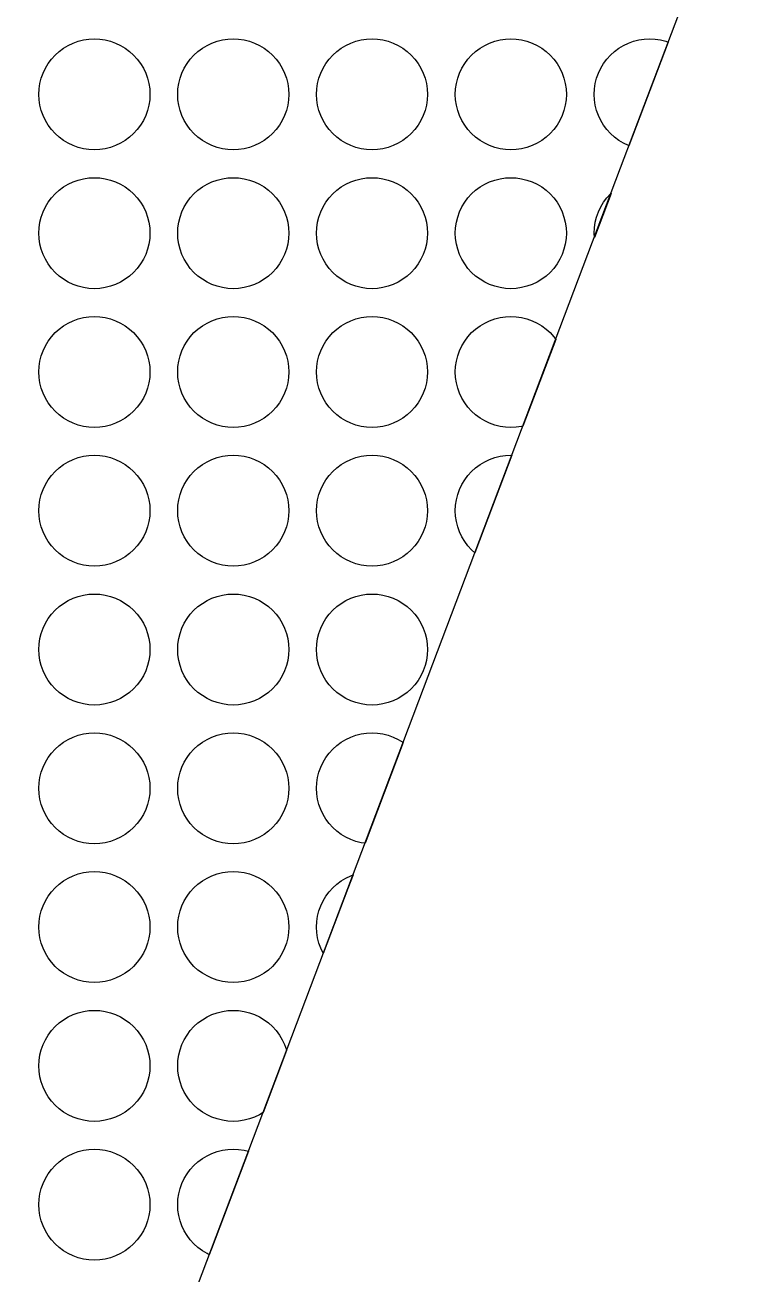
# Model space of a CAD drawing. Header units: millimetres. Extents: x 16 to 138, y -290 to -202.
# Drawn here: x 55.01 to 68.19, y -268.19 to -245.69 of the extents above; entities that cross this region are included whole.
import ezdxf

# ---------------------------------------------------------------- set-up
doc = ezdxf.new("R2010")
doc.units = ezdxf.units.MM
doc.layers.add('background', color=7, linetype='Continuous')
doc.layers.add('outline_2', color=3, linetype='Continuous')

msp = doc.modelspace()

# ---------------------------------------------------------------- linework, layer by layer
at = {"layer": 'background'}
for points in [[(57.255, -246.943), (57.251, -247.041), (57.236, -247.138), (57.212, -247.233), (57.179, -247.325), (57.137, -247.414), (57.087, -247.498), (57.028, -247.577), (56.962, -247.65), (56.89, -247.716), (56.811, -247.774), (56.727, -247.824), (56.638, -247.866), (56.546, -247.899), (56.45, -247.923), (56.353, -247.938), (56.255, -247.943), (56.157, -247.938), (56.06, -247.923), (55.965, -247.899), (55.873, -247.866), (55.784, -247.824), (55.7, -247.774), (55.621, -247.716), (55.548, -247.65), (55.482, -247.577), (55.424, -247.498), (55.373, -247.414), (55.331, -247.325), (55.298, -247.233), (55.275, -247.138), (55.26, -247.041), (55.255, -246.943), (55.26, -246.845), (55.275, -246.747), (55.298, -246.652), (55.331, -246.56), (55.373, -246.471), (55.424, -246.387), (55.482, -246.308), (55.548, -246.235), (55.621, -246.17), (55.7, -246.111), (55.784, -246.061), (55.873, -246.019), (55.965, -245.986), (56.06, -245.962), (56.157, -245.947), (56.255, -245.943), (56.353, -245.947), (56.45, -245.962), (56.546, -245.986), (56.638, -246.019), (56.727, -246.061), (56.811, -246.111), (56.89, -246.17), (56.962, -246.235), (57.028, -246.308), (57.087, -246.387), (57.137, -246.471), (57.179, -246.56), (57.212, -246.652), (57.236, -246.747), (57.251, -246.845)], [(59.755, -246.943), (59.751, -247.041), (59.736, -247.138), (59.712, -247.233), (59.679, -247.325), (59.637, -247.414), (59.587, -247.498), (59.528, -247.577), (59.462, -247.65), (59.39, -247.716), (59.311, -247.774), (59.227, -247.824), (59.138, -247.866), (59.046, -247.899), (58.95, -247.923), (58.853, -247.938), (58.755, -247.943), (58.657, -247.938), (58.56, -247.923), (58.465, -247.899), (58.373, -247.866), (58.284, -247.824), (58.2, -247.774), (58.121, -247.716), (58.048, -247.65), (57.982, -247.577), (57.924, -247.498), (57.873, -247.414), (57.831, -247.325), (57.798, -247.233), (57.775, -247.138), (57.76, -247.041), (57.755, -246.943), (57.76, -246.845), (57.775, -246.747), (57.798, -246.652), (57.831, -246.56), (57.873, -246.471), (57.924, -246.387), (57.982, -246.308), (58.048, -246.235), (58.121, -246.17), (58.2, -246.111), (58.284, -246.061), (58.373, -246.019), (58.465, -245.986), (58.56, -245.962), (58.657, -245.947), (58.755, -245.943), (58.853, -245.947), (58.95, -245.962), (59.046, -245.986), (59.138, -246.019), (59.227, -246.061), (59.311, -246.111), (59.39, -246.17), (59.462, -246.235), (59.528, -246.308), (59.587, -246.387), (59.637, -246.471), (59.679, -246.56), (59.712, -246.652), (59.736, -246.747), (59.751, -246.845)], [(62.255, -246.943), (62.251, -247.041), (62.236, -247.138), (62.212, -247.233), (62.179, -247.325), (62.137, -247.414), (62.087, -247.498), (62.028, -247.577), (61.962, -247.65), (61.89, -247.716), (61.811, -247.774), (61.727, -247.824), (61.638, -247.866), (61.546, -247.899), (61.45, -247.923), (61.353, -247.938), (61.255, -247.943), (61.157, -247.938), (61.06, -247.923), (60.965, -247.899), (60.873, -247.866), (60.784, -247.824), (60.7, -247.774), (60.621, -247.716), (60.548, -247.65), (60.482, -247.577), (60.424, -247.498), (60.373, -247.414), (60.331, -247.325), (60.298, -247.233), (60.275, -247.138), (60.26, -247.041), (60.255, -246.943), (60.26, -246.845), (60.275, -246.747), (60.298, -246.652), (60.331, -246.56), (60.373, -246.471), (60.424, -246.387), (60.482, -246.308), (60.548, -246.235), (60.621, -246.17), (60.7, -246.111), (60.784, -246.061), (60.873, -246.019), (60.965, -245.986), (61.06, -245.962), (61.157, -245.947), (61.255, -245.943), (61.353, -245.947), (61.45, -245.962), (61.546, -245.986), (61.638, -246.019), (61.727, -246.061), (61.811, -246.111), (61.89, -246.17), (61.962, -246.235), (62.028, -246.308), (62.087, -246.387), (62.137, -246.471), (62.179, -246.56), (62.212, -246.652), (62.236, -246.747), (62.251, -246.845)], [(64.755, -246.943), (64.751, -247.041), (64.736, -247.138), (64.712, -247.233), (64.679, -247.325), (64.637, -247.414), (64.587, -247.498), (64.528, -247.577), (64.462, -247.65), (64.39, -247.716), (64.311, -247.774), (64.227, -247.824), (64.138, -247.866), (64.046, -247.899), (63.95, -247.923), (63.853, -247.938), (63.755, -247.943), (63.657, -247.938), (63.56, -247.923), (63.465, -247.899), (63.373, -247.866), (63.284, -247.824), (63.2, -247.774), (63.121, -247.716), (63.048, -247.65), (62.982, -247.577), (62.924, -247.498), (62.873, -247.414), (62.831, -247.325), (62.798, -247.233), (62.775, -247.138), (62.76, -247.041), (62.755, -246.943), (62.76, -246.845), (62.775, -246.747), (62.798, -246.652), (62.831, -246.56), (62.873, -246.471), (62.924, -246.387), (62.982, -246.308), (63.048, -246.235), (63.121, -246.17), (63.2, -246.111), (63.284, -246.061), (63.373, -246.019), (63.465, -245.986), (63.56, -245.962), (63.657, -245.947), (63.755, -245.943), (63.853, -245.947), (63.95, -245.962), (64.046, -245.986), (64.138, -246.019), (64.227, -246.061), (64.311, -246.111), (64.39, -246.17), (64.462, -246.235), (64.528, -246.308), (64.587, -246.387), (64.637, -246.471), (64.679, -246.56), (64.712, -246.652), (64.736, -246.747), (64.751, -246.845)], [(65.883, -247.87), (65.873, -247.866), (65.784, -247.824), (65.7, -247.774), (65.621, -247.716), (65.548, -247.65), (65.482, -247.577), (65.424, -247.498), (65.373, -247.414), (65.331, -247.325), (65.298, -247.233), (65.275, -247.138), (65.26, -247.041), (65.255, -246.943), (65.26, -246.845), (65.275, -246.747), (65.298, -246.652), (65.331, -246.56), (65.373, -246.471), (65.424, -246.387), (65.482, -246.308), (65.548, -246.235), (65.621, -246.17), (65.7, -246.111), (65.784, -246.061), (65.873, -246.019), (65.965, -245.986), (66.06, -245.962), (66.157, -245.947), (66.255, -245.943), (66.353, -245.947), (66.45, -245.962), (66.546, -245.986), (66.59, -246.001)], [(57.255, -249.443), (57.251, -249.541), (57.236, -249.638), (57.212, -249.733), (57.179, -249.825), (57.137, -249.914), (57.087, -249.998), (57.028, -250.077), (56.962, -250.15), (56.89, -250.216), (56.811, -250.274), (56.727, -250.324), (56.638, -250.366), (56.546, -250.399), (56.45, -250.423), (56.353, -250.438), (56.255, -250.443), (56.157, -250.438), (56.06, -250.423), (55.965, -250.399), (55.873, -250.366), (55.784, -250.324), (55.7, -250.274), (55.621, -250.216), (55.548, -250.15), (55.482, -250.077), (55.424, -249.998), (55.373, -249.914), (55.331, -249.825), (55.298, -249.733), (55.275, -249.638), (55.26, -249.541), (55.255, -249.443), (55.26, -249.345), (55.275, -249.247), (55.298, -249.152), (55.331, -249.06), (55.373, -248.971), (55.424, -248.887), (55.482, -248.808), (55.548, -248.735), (55.621, -248.67), (55.7, -248.611), (55.784, -248.561), (55.873, -248.519), (55.965, -248.486), (56.06, -248.462), (56.157, -248.447), (56.255, -248.443), (56.353, -248.447), (56.45, -248.462), (56.546, -248.486), (56.638, -248.519), (56.727, -248.561), (56.811, -248.611), (56.89, -248.67), (56.962, -248.735), (57.028, -248.808), (57.087, -248.887), (57.137, -248.971), (57.179, -249.06), (57.212, -249.152), (57.236, -249.247), (57.251, -249.345)], [(59.755, -249.443), (59.751, -249.541), (59.736, -249.638), (59.712, -249.733), (59.679, -249.825), (59.637, -249.914), (59.587, -249.998), (59.528, -250.077), (59.462, -250.15), (59.39, -250.216), (59.311, -250.274), (59.227, -250.324), (59.138, -250.366), (59.046, -250.399), (58.95, -250.423), (58.853, -250.438), (58.755, -250.443), (58.657, -250.438), (58.56, -250.423), (58.465, -250.399), (58.373, -250.366), (58.284, -250.324), (58.2, -250.274), (58.121, -250.216), (58.048, -250.15), (57.982, -250.077), (57.924, -249.998), (57.873, -249.914), (57.831, -249.825), (57.798, -249.733), (57.775, -249.638), (57.76, -249.541), (57.755, -249.443), (57.76, -249.345), (57.775, -249.247), (57.798, -249.152), (57.831, -249.06), (57.873, -248.971), (57.924, -248.887), (57.982, -248.808), (58.048, -248.735), (58.121, -248.67), (58.2, -248.611), (58.284, -248.561), (58.373, -248.519), (58.465, -248.486), (58.56, -248.462), (58.657, -248.447), (58.755, -248.443), (58.853, -248.447), (58.95, -248.462), (59.046, -248.486), (59.138, -248.519), (59.227, -248.561), (59.311, -248.611), (59.39, -248.67), (59.462, -248.735), (59.528, -248.808), (59.587, -248.887), (59.637, -248.971), (59.679, -249.06), (59.712, -249.152), (59.736, -249.247), (59.751, -249.345)], [(62.255, -249.443), (62.251, -249.541), (62.236, -249.638), (62.212, -249.733), (62.179, -249.825), (62.137, -249.914), (62.087, -249.998), (62.028, -250.077), (61.962, -250.15), (61.89, -250.216), (61.811, -250.274), (61.727, -250.324), (61.638, -250.366), (61.546, -250.399), (61.45, -250.423), (61.353, -250.438), (61.255, -250.443), (61.157, -250.438), (61.06, -250.423), (60.965, -250.399), (60.873, -250.366), (60.784, -250.324), (60.7, -250.274), (60.621, -250.216), (60.548, -250.15), (60.482, -250.077), (60.424, -249.998), (60.373, -249.914), (60.331, -249.825), (60.298, -249.733), (60.275, -249.638), (60.26, -249.541), (60.255, -249.443), (60.26, -249.345), (60.275, -249.247), (60.298, -249.152), (60.331, -249.06), (60.373, -248.971), (60.424, -248.887), (60.482, -248.808), (60.548, -248.735), (60.621, -248.67), (60.7, -248.611), (60.784, -248.561), (60.873, -248.519), (60.965, -248.486), (61.06, -248.462), (61.157, -248.447), (61.255, -248.443), (61.353, -248.447), (61.45, -248.462), (61.546, -248.486), (61.638, -248.519), (61.727, -248.561), (61.811, -248.611), (61.89, -248.67), (61.962, -248.735), (62.028, -248.808), (62.087, -248.887), (62.137, -248.971), (62.179, -249.06), (62.212, -249.152), (62.236, -249.247), (62.251, -249.345)], [(64.755, -249.443), (64.751, -249.541), (64.736, -249.638), (64.712, -249.733), (64.679, -249.825), (64.637, -249.914), (64.587, -249.998), (64.528, -250.077), (64.462, -250.15), (64.39, -250.216), (64.311, -250.274), (64.227, -250.324), (64.138, -250.366), (64.046, -250.399), (63.95, -250.423), (63.853, -250.438), (63.755, -250.443), (63.657, -250.438), (63.56, -250.423), (63.465, -250.399), (63.373, -250.366), (63.284, -250.324), (63.2, -250.274), (63.121, -250.216), (63.048, -250.15), (62.982, -250.077), (62.924, -249.998), (62.873, -249.914), (62.831, -249.825), (62.798, -249.733), (62.775, -249.638), (62.76, -249.541), (62.755, -249.443), (62.76, -249.345), (62.775, -249.247), (62.798, -249.152), (62.831, -249.06), (62.873, -248.971), (62.924, -248.887), (62.982, -248.808), (63.048, -248.735), (63.121, -248.67), (63.2, -248.611), (63.284, -248.561), (63.373, -248.519), (63.465, -248.486), (63.56, -248.462), (63.657, -248.447), (63.755, -248.443), (63.853, -248.447), (63.95, -248.462), (64.046, -248.486), (64.138, -248.519), (64.227, -248.561), (64.311, -248.611), (64.39, -248.67), (64.462, -248.735), (64.528, -248.808), (64.587, -248.887), (64.637, -248.971), (64.679, -249.06), (64.712, -249.152), (64.736, -249.247), (64.751, -249.345)], [(65.259, -249.518), (65.255, -249.443), (65.26, -249.345), (65.275, -249.247), (65.298, -249.152), (65.331, -249.06), (65.373, -248.971), (65.424, -248.887), (65.482, -248.808), (65.548, -248.735), (65.559, -248.726)], [(57.255, -251.943), (57.251, -252.041), (57.236, -252.138), (57.212, -252.233), (57.179, -252.325), (57.137, -252.414), (57.087, -252.498), (57.028, -252.577), (56.962, -252.65), (56.89, -252.716), (56.811, -252.774), (56.727, -252.824), (56.638, -252.866), (56.546, -252.899), (56.45, -252.923), (56.353, -252.938), (56.255, -252.943), (56.157, -252.938), (56.06, -252.923), (55.965, -252.899), (55.873, -252.866), (55.784, -252.824), (55.7, -252.774), (55.621, -252.716), (55.548, -252.65), (55.482, -252.577), (55.424, -252.498), (55.373, -252.414), (55.331, -252.325), (55.298, -252.233), (55.275, -252.138), (55.26, -252.041), (55.255, -251.943), (55.26, -251.845), (55.275, -251.747), (55.298, -251.652), (55.331, -251.56), (55.373, -251.471), (55.424, -251.387), (55.482, -251.308), (55.548, -251.235), (55.621, -251.17), (55.7, -251.111), (55.784, -251.061), (55.873, -251.019), (55.965, -250.986), (56.06, -250.962), (56.157, -250.947), (56.255, -250.943), (56.353, -250.947), (56.45, -250.962), (56.546, -250.986), (56.638, -251.019), (56.727, -251.061), (56.811, -251.111), (56.89, -251.17), (56.962, -251.235), (57.028, -251.308), (57.087, -251.387), (57.137, -251.471), (57.179, -251.56), (57.212, -251.652), (57.236, -251.747), (57.251, -251.845)], [(59.755, -251.943), (59.751, -252.041), (59.736, -252.138), (59.712, -252.233), (59.679, -252.325), (59.637, -252.414), (59.587, -252.498), (59.528, -252.577), (59.462, -252.65), (59.39, -252.716), (59.311, -252.774), (59.227, -252.824), (59.138, -252.866), (59.046, -252.899), (58.95, -252.923), (58.853, -252.938), (58.755, -252.943), (58.657, -252.938), (58.56, -252.923), (58.465, -252.899), (58.373, -252.866), (58.284, -252.824), (58.2, -252.774), (58.121, -252.716), (58.048, -252.65), (57.982, -252.577), (57.924, -252.498), (57.873, -252.414), (57.831, -252.325), (57.798, -252.233), (57.775, -252.138), (57.76, -252.041), (57.755, -251.943), (57.76, -251.845), (57.775, -251.747), (57.798, -251.652), (57.831, -251.56), (57.873, -251.471), (57.924, -251.387), (57.982, -251.308), (58.048, -251.235), (58.121, -251.17), (58.2, -251.111), (58.284, -251.061), (58.373, -251.019), (58.465, -250.986), (58.56, -250.962), (58.657, -250.947), (58.755, -250.943), (58.853, -250.947), (58.95, -250.962), (59.046, -250.986), (59.138, -251.019), (59.227, -251.061), (59.311, -251.111), (59.39, -251.17), (59.462, -251.235), (59.528, -251.308), (59.587, -251.387), (59.637, -251.471), (59.679, -251.56), (59.712, -251.652), (59.736, -251.747), (59.751, -251.845)], [(62.255, -251.943), (62.251, -252.041), (62.236, -252.138), (62.212, -252.233), (62.179, -252.325), (62.137, -252.414), (62.087, -252.498), (62.028, -252.577), (61.962, -252.65), (61.89, -252.716), (61.811, -252.774), (61.727, -252.824), (61.638, -252.866), (61.546, -252.899), (61.45, -252.923), (61.353, -252.938), (61.255, -252.943), (61.157, -252.938), (61.06, -252.923), (60.965, -252.899), (60.873, -252.866), (60.784, -252.824), (60.7, -252.774), (60.621, -252.716), (60.548, -252.65), (60.482, -252.577), (60.424, -252.498), (60.373, -252.414), (60.331, -252.325), (60.298, -252.233), (60.275, -252.138), (60.26, -252.041), (60.255, -251.943), (60.26, -251.845), (60.275, -251.747), (60.298, -251.652), (60.331, -251.56), (60.373, -251.471), (60.424, -251.387), (60.482, -251.308), (60.548, -251.235), (60.621, -251.17), (60.7, -251.111), (60.784, -251.061), (60.873, -251.019), (60.965, -250.986), (61.06, -250.962), (61.157, -250.947), (61.255, -250.943), (61.353, -250.947), (61.45, -250.962), (61.546, -250.986), (61.638, -251.019), (61.727, -251.061), (61.811, -251.111), (61.89, -251.17), (61.962, -251.235), (62.028, -251.308), (62.087, -251.387), (62.137, -251.471), (62.179, -251.56), (62.212, -251.652), (62.236, -251.747), (62.251, -251.845)], [(63.973, -252.918), (63.95, -252.923), (63.853, -252.938), (63.755, -252.943), (63.657, -252.938), (63.56, -252.923), (63.465, -252.899), (63.373, -252.866), (63.284, -252.824), (63.2, -252.774), (63.121, -252.716), (63.048, -252.65), (62.982, -252.577), (62.924, -252.498), (62.873, -252.414), (62.831, -252.325), (62.798, -252.233), (62.775, -252.138), (62.76, -252.041), (62.755, -251.943), (62.76, -251.845), (62.775, -251.747), (62.798, -251.652), (62.831, -251.56), (62.873, -251.471), (62.924, -251.387), (62.982, -251.308), (63.048, -251.235), (63.121, -251.17), (63.2, -251.111), (63.284, -251.061), (63.373, -251.019), (63.465, -250.986), (63.56, -250.962), (63.657, -250.947), (63.755, -250.943), (63.853, -250.947), (63.95, -250.962), (64.046, -250.986), (64.138, -251.019), (64.227, -251.061), (64.311, -251.111), (64.39, -251.17), (64.462, -251.235), (64.528, -251.308), (64.564, -251.356)], [(57.255, -254.443), (57.251, -254.541), (57.236, -254.638), (57.212, -254.733), (57.179, -254.825), (57.137, -254.914), (57.087, -254.998), (57.028, -255.077), (56.962, -255.15), (56.89, -255.216), (56.811, -255.274), (56.727, -255.324), (56.638, -255.366), (56.546, -255.399), (56.45, -255.423), (56.353, -255.438), (56.255, -255.443), (56.157, -255.438), (56.06, -255.423), (55.965, -255.399), (55.873, -255.366), (55.784, -255.324), (55.7, -255.274), (55.621, -255.216), (55.548, -255.15), (55.482, -255.077), (55.424, -254.998), (55.373, -254.914), (55.331, -254.825), (55.298, -254.733), (55.275, -254.638), (55.26, -254.541), (55.255, -254.443), (55.26, -254.345), (55.275, -254.247), (55.298, -254.152), (55.331, -254.06), (55.373, -253.971), (55.424, -253.887), (55.482, -253.808), (55.548, -253.735), (55.621, -253.67), (55.7, -253.611), (55.784, -253.561), (55.873, -253.519), (55.965, -253.486), (56.06, -253.462), (56.157, -253.447), (56.255, -253.443), (56.353, -253.447), (56.45, -253.462), (56.546, -253.486), (56.638, -253.519), (56.727, -253.561), (56.811, -253.611), (56.89, -253.67), (56.962, -253.735), (57.028, -253.808), (57.087, -253.887), (57.137, -253.971), (57.179, -254.06), (57.212, -254.152), (57.236, -254.247), (57.251, -254.345)], [(59.755, -254.443), (59.751, -254.541), (59.736, -254.638), (59.712, -254.733), (59.679, -254.825), (59.637, -254.914), (59.587, -254.998), (59.528, -255.077), (59.462, -255.15), (59.39, -255.216), (59.311, -255.274), (59.227, -255.324), (59.138, -255.366), (59.046, -255.399), (58.95, -255.423), (58.853, -255.438), (58.755, -255.443), (58.657, -255.438), (58.56, -255.423), (58.465, -255.399), (58.373, -255.366), (58.284, -255.324), (58.2, -255.274), (58.121, -255.216), (58.048, -255.15), (57.982, -255.077), (57.924, -254.998), (57.873, -254.914), (57.831, -254.825), (57.798, -254.733), (57.775, -254.638), (57.76, -254.541), (57.755, -254.443), (57.76, -254.345), (57.775, -254.247), (57.798, -254.152), (57.831, -254.06), (57.873, -253.971), (57.924, -253.887), (57.982, -253.808), (58.048, -253.735), (58.121, -253.67), (58.2, -253.611), (58.284, -253.561), (58.373, -253.519), (58.465, -253.486), (58.56, -253.462), (58.657, -253.447), (58.755, -253.443), (58.853, -253.447), (58.95, -253.462), (59.046, -253.486), (59.138, -253.519), (59.227, -253.561), (59.311, -253.611), (59.39, -253.67), (59.462, -253.735), (59.528, -253.808), (59.587, -253.887), (59.637, -253.971), (59.679, -254.06), (59.712, -254.152), (59.736, -254.247), (59.751, -254.345)], [(62.255, -254.443), (62.251, -254.541), (62.236, -254.638), (62.212, -254.733), (62.179, -254.825), (62.137, -254.914), (62.087, -254.998), (62.028, -255.077), (61.962, -255.15), (61.89, -255.216), (61.811, -255.274), (61.727, -255.324), (61.638, -255.366), (61.546, -255.399), (61.45, -255.423), (61.353, -255.438), (61.255, -255.443), (61.157, -255.438), (61.06, -255.423), (60.965, -255.399), (60.873, -255.366), (60.784, -255.324), (60.7, -255.274), (60.621, -255.216), (60.548, -255.15), (60.482, -255.077), (60.424, -254.998), (60.373, -254.914), (60.331, -254.825), (60.298, -254.733), (60.275, -254.638), (60.26, -254.541), (60.255, -254.443), (60.26, -254.345), (60.275, -254.247), (60.298, -254.152), (60.331, -254.06), (60.373, -253.971), (60.424, -253.887), (60.482, -253.808), (60.548, -253.735), (60.621, -253.67), (60.7, -253.611), (60.784, -253.561), (60.873, -253.519), (60.965, -253.486), (61.06, -253.462), (61.157, -253.447), (61.255, -253.443), (61.353, -253.447), (61.45, -253.462), (61.546, -253.486), (61.638, -253.519), (61.727, -253.561), (61.811, -253.611), (61.89, -253.67), (61.962, -253.735), (62.028, -253.808), (62.087, -253.887), (62.137, -253.971), (62.179, -254.06), (62.212, -254.152), (62.236, -254.247), (62.251, -254.345)], [(63.277, -254.757), (63.108, -255.204), (63.048, -255.15), (62.982, -255.077), (62.924, -254.998), (62.873, -254.914), (62.831, -254.825), (62.798, -254.733), (62.775, -254.638), (62.76, -254.541), (62.755, -254.443), (62.76, -254.345), (62.775, -254.247), (62.798, -254.152), (62.831, -254.06), (62.873, -253.971), (62.924, -253.887), (62.982, -253.808), (63.048, -253.735), (63.121, -253.67), (63.2, -253.611), (63.284, -253.561), (63.373, -253.519), (63.465, -253.486), (63.56, -253.462), (63.657, -253.447), (63.755, -253.443), (63.774, -253.443)], [(57.255, -256.943), (57.251, -257.041), (57.236, -257.138), (57.212, -257.233), (57.179, -257.325), (57.137, -257.414), (57.087, -257.498), (57.028, -257.577), (56.962, -257.65), (56.89, -257.716), (56.811, -257.774), (56.727, -257.824), (56.638, -257.866), (56.546, -257.899), (56.45, -257.923), (56.353, -257.938), (56.255, -257.943), (56.157, -257.938), (56.06, -257.923), (55.965, -257.899), (55.873, -257.866), (55.784, -257.824), (55.7, -257.774), (55.621, -257.716), (55.548, -257.65), (55.482, -257.577), (55.424, -257.498), (55.373, -257.414), (55.331, -257.325), (55.298, -257.233), (55.275, -257.138), (55.26, -257.041), (55.255, -256.943), (55.26, -256.845), (55.275, -256.747), (55.298, -256.652), (55.331, -256.56), (55.373, -256.471), (55.424, -256.387), (55.482, -256.308), (55.548, -256.235), (55.621, -256.17), (55.7, -256.111), (55.784, -256.061), (55.873, -256.019), (55.965, -255.986), (56.06, -255.962), (56.157, -255.947), (56.255, -255.943), (56.353, -255.947), (56.45, -255.962), (56.546, -255.986), (56.638, -256.019), (56.727, -256.061), (56.811, -256.111), (56.89, -256.17), (56.962, -256.235), (57.028, -256.308), (57.087, -256.387), (57.137, -256.471), (57.179, -256.56), (57.212, -256.652), (57.236, -256.747), (57.251, -256.845)], [(59.755, -256.943), (59.751, -257.041), (59.736, -257.138), (59.712, -257.233), (59.679, -257.325), (59.637, -257.414), (59.587, -257.498), (59.528, -257.577), (59.462, -257.65), (59.39, -257.716), (59.311, -257.774), (59.227, -257.824), (59.138, -257.866), (59.046, -257.899), (58.95, -257.923), (58.853, -257.938), (58.755, -257.943), (58.657, -257.938), (58.56, -257.923), (58.465, -257.899), (58.373, -257.866), (58.284, -257.824), (58.2, -257.774), (58.121, -257.716), (58.048, -257.65), (57.982, -257.577), (57.924, -257.498), (57.873, -257.414), (57.831, -257.325), (57.798, -257.233), (57.775, -257.138), (57.76, -257.041), (57.755, -256.943), (57.76, -256.845), (57.775, -256.747), (57.798, -256.652), (57.831, -256.56), (57.873, -256.471), (57.924, -256.387), (57.982, -256.308), (58.048, -256.235), (58.121, -256.17), (58.2, -256.111), (58.284, -256.061), (58.373, -256.019), (58.465, -255.986), (58.56, -255.962), (58.657, -255.947), (58.755, -255.943), (58.853, -255.947), (58.95, -255.962), (59.046, -255.986), (59.138, -256.019), (59.227, -256.061), (59.311, -256.111), (59.39, -256.17), (59.462, -256.235), (59.528, -256.308), (59.587, -256.387), (59.637, -256.471), (59.679, -256.56), (59.712, -256.652), (59.736, -256.747), (59.751, -256.845)], [(62.255, -256.943), (62.251, -257.041), (62.236, -257.138), (62.212, -257.233), (62.179, -257.325), (62.137, -257.414), (62.087, -257.498), (62.028, -257.577), (61.962, -257.65), (61.89, -257.716), (61.811, -257.774), (61.727, -257.824), (61.638, -257.866), (61.546, -257.899), (61.45, -257.923), (61.353, -257.938), (61.255, -257.943), (61.157, -257.938), (61.06, -257.923), (60.965, -257.899), (60.873, -257.866), (60.784, -257.824), (60.7, -257.774), (60.621, -257.716), (60.548, -257.65), (60.482, -257.577), (60.424, -257.498), (60.373, -257.414), (60.331, -257.325), (60.298, -257.233), (60.275, -257.138), (60.26, -257.041), (60.255, -256.943), (60.26, -256.845), (60.275, -256.747), (60.298, -256.652), (60.331, -256.56), (60.373, -256.471), (60.424, -256.387), (60.482, -256.308), (60.548, -256.235), (60.621, -256.17), (60.7, -256.111), (60.784, -256.061), (60.873, -256.019), (60.965, -255.986), (61.06, -255.962), (61.157, -255.947), (61.255, -255.943), (61.353, -255.947), (61.45, -255.962), (61.546, -255.986), (61.638, -256.019), (61.727, -256.061), (61.811, -256.111), (61.89, -256.17), (61.962, -256.235), (62.028, -256.308), (62.087, -256.387), (62.137, -256.471), (62.179, -256.56), (62.212, -256.652), (62.236, -256.747), (62.251, -256.845)], [(57.255, -259.443), (57.251, -259.541), (57.236, -259.638), (57.212, -259.733), (57.179, -259.825), (57.137, -259.914), (57.087, -259.998), (57.028, -260.077), (56.962, -260.15), (56.89, -260.216), (56.811, -260.274), (56.727, -260.324), (56.638, -260.366), (56.546, -260.399), (56.45, -260.423), (56.353, -260.438), (56.255, -260.443), (56.157, -260.438), (56.06, -260.423), (55.965, -260.399), (55.873, -260.366), (55.784, -260.324), (55.7, -260.274), (55.621, -260.216), (55.548, -260.15), (55.482, -260.077), (55.424, -259.998), (55.373, -259.914), (55.331, -259.825), (55.298, -259.733), (55.275, -259.638), (55.26, -259.541), (55.255, -259.443), (55.26, -259.345), (55.275, -259.247), (55.298, -259.152), (55.331, -259.06), (55.373, -258.971), (55.424, -258.887), (55.482, -258.808), (55.548, -258.735), (55.621, -258.67), (55.7, -258.611), (55.784, -258.561), (55.873, -258.519), (55.965, -258.486), (56.06, -258.462), (56.157, -258.447), (56.255, -258.443), (56.353, -258.447), (56.45, -258.462), (56.546, -258.486), (56.638, -258.519), (56.727, -258.561), (56.811, -258.611), (56.89, -258.67), (56.962, -258.735), (57.028, -258.808), (57.087, -258.887), (57.137, -258.971), (57.179, -259.06), (57.212, -259.152), (57.236, -259.247), (57.251, -259.345)], [(59.755, -259.443), (59.751, -259.541), (59.736, -259.638), (59.712, -259.733), (59.679, -259.825), (59.637, -259.914), (59.587, -259.998), (59.528, -260.077), (59.462, -260.15), (59.39, -260.216), (59.311, -260.274), (59.227, -260.324), (59.138, -260.366), (59.046, -260.399), (58.95, -260.423), (58.853, -260.438), (58.755, -260.443), (58.657, -260.438), (58.56, -260.423), (58.465, -260.399), (58.373, -260.366), (58.284, -260.324), (58.2, -260.274), (58.121, -260.216), (58.048, -260.15), (57.982, -260.077), (57.924, -259.998), (57.873, -259.914), (57.831, -259.825), (57.798, -259.733), (57.775, -259.638), (57.76, -259.541), (57.755, -259.443), (57.76, -259.345), (57.775, -259.247), (57.798, -259.152), (57.831, -259.06), (57.873, -258.971), (57.924, -258.887), (57.982, -258.808), (58.048, -258.735), (58.121, -258.67), (58.2, -258.611), (58.284, -258.561), (58.373, -258.519), (58.465, -258.486), (58.56, -258.462), (58.657, -258.447), (58.755, -258.443), (58.853, -258.447), (58.95, -258.462), (59.046, -258.486), (59.138, -258.519), (59.227, -258.561), (59.311, -258.611), (59.39, -258.67), (59.462, -258.735), (59.528, -258.808), (59.587, -258.887), (59.637, -258.971), (59.679, -259.06), (59.712, -259.152), (59.736, -259.247), (59.751, -259.345)], [(61.129, -260.433), (61.06, -260.423), (60.965, -260.399), (60.873, -260.366), (60.784, -260.324), (60.7, -260.274), (60.621, -260.216), (60.548, -260.15), (60.482, -260.077), (60.424, -259.998), (60.373, -259.914), (60.331, -259.825), (60.298, -259.733), (60.275, -259.638), (60.26, -259.541), (60.255, -259.443), (60.26, -259.345), (60.275, -259.247), (60.298, -259.152), (60.331, -259.06), (60.373, -258.971), (60.424, -258.887), (60.482, -258.808), (60.548, -258.735), (60.621, -258.67), (60.7, -258.611), (60.784, -258.561), (60.873, -258.519), (60.965, -258.486), (61.06, -258.462), (61.157, -258.447), (61.255, -258.443), (61.353, -258.447), (61.45, -258.462), (61.546, -258.486), (61.638, -258.519), (61.727, -258.561), (61.811, -258.611), (61.817, -258.615)], [(57.255, -261.943), (57.251, -262.041), (57.236, -262.138), (57.212, -262.233), (57.179, -262.325), (57.137, -262.414), (57.087, -262.498), (57.028, -262.577), (56.962, -262.65), (56.89, -262.716), (56.811, -262.774), (56.727, -262.824), (56.638, -262.866), (56.546, -262.899), (56.45, -262.923), (56.353, -262.938), (56.255, -262.943), (56.157, -262.938), (56.06, -262.923), (55.965, -262.899), (55.873, -262.866), (55.784, -262.824), (55.7, -262.774), (55.621, -262.716), (55.548, -262.65), (55.482, -262.577), (55.424, -262.498), (55.373, -262.414), (55.331, -262.325), (55.298, -262.233), (55.275, -262.138), (55.26, -262.041), (55.255, -261.943), (55.26, -261.845), (55.275, -261.747), (55.298, -261.652), (55.331, -261.56), (55.373, -261.471), (55.424, -261.387), (55.482, -261.308), (55.548, -261.235), (55.621, -261.17), (55.7, -261.111), (55.784, -261.061), (55.873, -261.019), (55.965, -260.986), (56.06, -260.962), (56.157, -260.947), (56.255, -260.943), (56.353, -260.947), (56.45, -260.962), (56.546, -260.986), (56.638, -261.019), (56.727, -261.061), (56.811, -261.111), (56.89, -261.17), (56.962, -261.235), (57.028, -261.308), (57.087, -261.387), (57.137, -261.471), (57.179, -261.56), (57.212, -261.652), (57.236, -261.747), (57.251, -261.845)], [(59.755, -261.943), (59.751, -262.041), (59.736, -262.138), (59.712, -262.233), (59.679, -262.325), (59.637, -262.414), (59.587, -262.498), (59.528, -262.577), (59.462, -262.65), (59.39, -262.716), (59.311, -262.774), (59.227, -262.824), (59.138, -262.866), (59.046, -262.899), (58.95, -262.923), (58.853, -262.938), (58.755, -262.943), (58.657, -262.938), (58.56, -262.923), (58.465, -262.899), (58.373, -262.866), (58.284, -262.824), (58.2, -262.774), (58.121, -262.716), (58.048, -262.65), (57.982, -262.577), (57.924, -262.498), (57.873, -262.414), (57.831, -262.325), (57.798, -262.233), (57.775, -262.138), (57.76, -262.041), (57.755, -261.943), (57.76, -261.845), (57.775, -261.747), (57.798, -261.652), (57.831, -261.56), (57.873, -261.471), (57.924, -261.387), (57.982, -261.308), (58.048, -261.235), (58.121, -261.17), (58.2, -261.111), (58.284, -261.061), (58.373, -261.019), (58.465, -260.986), (58.56, -260.962), (58.657, -260.947), (58.755, -260.943), (58.853, -260.947), (58.95, -260.962), (59.046, -260.986), (59.138, -261.019), (59.227, -261.061), (59.311, -261.111), (59.39, -261.17), (59.462, -261.235), (59.528, -261.308), (59.587, -261.387), (59.637, -261.471), (59.679, -261.56), (59.712, -261.652), (59.736, -261.747), (59.751, -261.845)], [(60.821, -261.248), (60.377, -262.42), (60.373, -262.414), (60.331, -262.325), (60.298, -262.233), (60.275, -262.138), (60.26, -262.041), (60.255, -261.943), (60.26, -261.845), (60.275, -261.747), (60.298, -261.652), (60.331, -261.56), (60.373, -261.471), (60.424, -261.387), (60.482, -261.308), (60.548, -261.235), (60.621, -261.17), (60.7, -261.111), (60.784, -261.061), (60.873, -261.019), (60.913, -261.004)], [(57.255, -264.443), (57.251, -264.541), (57.236, -264.638), (57.212, -264.733), (57.179, -264.825), (57.137, -264.914), (57.087, -264.998), (57.028, -265.077), (56.962, -265.15), (56.89, -265.216), (56.811, -265.274), (56.727, -265.324), (56.638, -265.366), (56.546, -265.399), (56.45, -265.423), (56.353, -265.438), (56.255, -265.443), (56.157, -265.438), (56.06, -265.423), (55.965, -265.399), (55.873, -265.366), (55.784, -265.324), (55.7, -265.274), (55.621, -265.216), (55.548, -265.15), (55.482, -265.077), (55.424, -264.998), (55.373, -264.914), (55.331, -264.825), (55.298, -264.733), (55.275, -264.638), (55.26, -264.541), (55.255, -264.443), (55.26, -264.345), (55.275, -264.247), (55.298, -264.152), (55.331, -264.06), (55.373, -263.971), (55.424, -263.887), (55.482, -263.808), (55.548, -263.735), (55.621, -263.67), (55.7, -263.611), (55.784, -263.561), (55.873, -263.519), (55.965, -263.486), (56.06, -263.462), (56.157, -263.447), (56.255, -263.443), (56.353, -263.447), (56.45, -263.462), (56.546, -263.486), (56.638, -263.519), (56.727, -263.561), (56.811, -263.611), (56.89, -263.67), (56.962, -263.735), (57.028, -263.808), (57.087, -263.887), (57.137, -263.971), (57.179, -264.06), (57.212, -264.152), (57.236, -264.247), (57.251, -264.345)], [(59.293, -265.285), (59.227, -265.324), (59.138, -265.366), (59.046, -265.399), (58.95, -265.423), (58.853, -265.438), (58.755, -265.443), (58.657, -265.438), (58.56, -265.423), (58.465, -265.399), (58.373, -265.366), (58.284, -265.324), (58.2, -265.274), (58.121, -265.216), (58.048, -265.15), (57.982, -265.077), (57.924, -264.998), (57.873, -264.914), (57.831, -264.825), (57.798, -264.733), (57.775, -264.638), (57.76, -264.541), (57.755, -264.443), (57.76, -264.345), (57.775, -264.247), (57.798, -264.152), (57.831, -264.06), (57.873, -263.971), (57.924, -263.887), (57.982, -263.808), (58.048, -263.735), (58.121, -263.67), (58.2, -263.611), (58.284, -263.561), (58.373, -263.519), (58.465, -263.486), (58.56, -263.462), (58.657, -263.447), (58.755, -263.443), (58.853, -263.447), (58.95, -263.462), (59.046, -263.486), (59.138, -263.519), (59.227, -263.561), (59.311, -263.611), (59.39, -263.67), (59.462, -263.735), (59.528, -263.808), (59.587, -263.887), (59.637, -263.971), (59.679, -264.06), (59.712, -264.152), (59.716, -264.167)], [(57.255, -266.943), (57.251, -267.041), (57.236, -267.138), (57.212, -267.233), (57.179, -267.325), (57.137, -267.414), (57.087, -267.498), (57.028, -267.577), (56.962, -267.65), (56.89, -267.716), (56.811, -267.774), (56.727, -267.824), (56.638, -267.866), (56.546, -267.899), (56.45, -267.923), (56.353, -267.938), (56.255, -267.943), (56.157, -267.938), (56.06, -267.923), (55.965, -267.899), (55.873, -267.866), (55.784, -267.824), (55.7, -267.774), (55.621, -267.716), (55.548, -267.65), (55.482, -267.577), (55.424, -267.498), (55.373, -267.414), (55.331, -267.325), (55.298, -267.233), (55.275, -267.138), (55.26, -267.041), (55.255, -266.943), (55.26, -266.845), (55.275, -266.747), (55.298, -266.652), (55.331, -266.56), (55.373, -266.471), (55.424, -266.387), (55.482, -266.308), (55.548, -266.235), (55.621, -266.17), (55.7, -266.111), (55.784, -266.061), (55.873, -266.019), (55.965, -265.986), (56.06, -265.962), (56.157, -265.947), (56.255, -265.943), (56.353, -265.947), (56.45, -265.962), (56.546, -265.986), (56.638, -266.019), (56.727, -266.061), (56.811, -266.111), (56.89, -266.17), (56.962, -266.235), (57.028, -266.308), (57.087, -266.387), (57.137, -266.471), (57.179, -266.56), (57.212, -266.652), (57.236, -266.747), (57.251, -266.845)], [(58.365, -267.738), (58.325, -267.844), (58.284, -267.824), (58.2, -267.774), (58.121, -267.716), (58.048, -267.65), (57.982, -267.577), (57.924, -267.498), (57.873, -267.414), (57.831, -267.325), (57.798, -267.233), (57.775, -267.138), (57.76, -267.041), (57.755, -266.943), (57.76, -266.845), (57.775, -266.747), (57.798, -266.652), (57.831, -266.56), (57.873, -266.471), (57.924, -266.387), (57.982, -266.308), (58.048, -266.235), (58.121, -266.17), (58.2, -266.111), (58.284, -266.061), (58.373, -266.019), (58.465, -265.986), (58.56, -265.962), (58.657, -265.947), (58.755, -265.943), (58.853, -265.947), (58.95, -265.962), (59.029, -265.982)]]:
    msp.add_lwpolyline(points, close=True, dxfattribs=at)
at = {"layer": 'outline_2'}
msp.add_lwpolyline([(41.279, -289.653), (44.5, -289.608), (47.721, -289.564), (48.267, -289.514), (48.788, -289.384), (49.278, -289.178), (49.73, -288.902), (50.135, -288.562), (50.487, -288.162), (50.777, -287.709), (50.997, -287.208), (53.453, -280.718), (55.909, -274.228), (58.365, -267.738), (60.821, -261.248), (63.277, -254.757), (65.733, -248.267), (68.189, -241.777)], dxfattribs=at)

doc.saveas('drawing.dxf')
